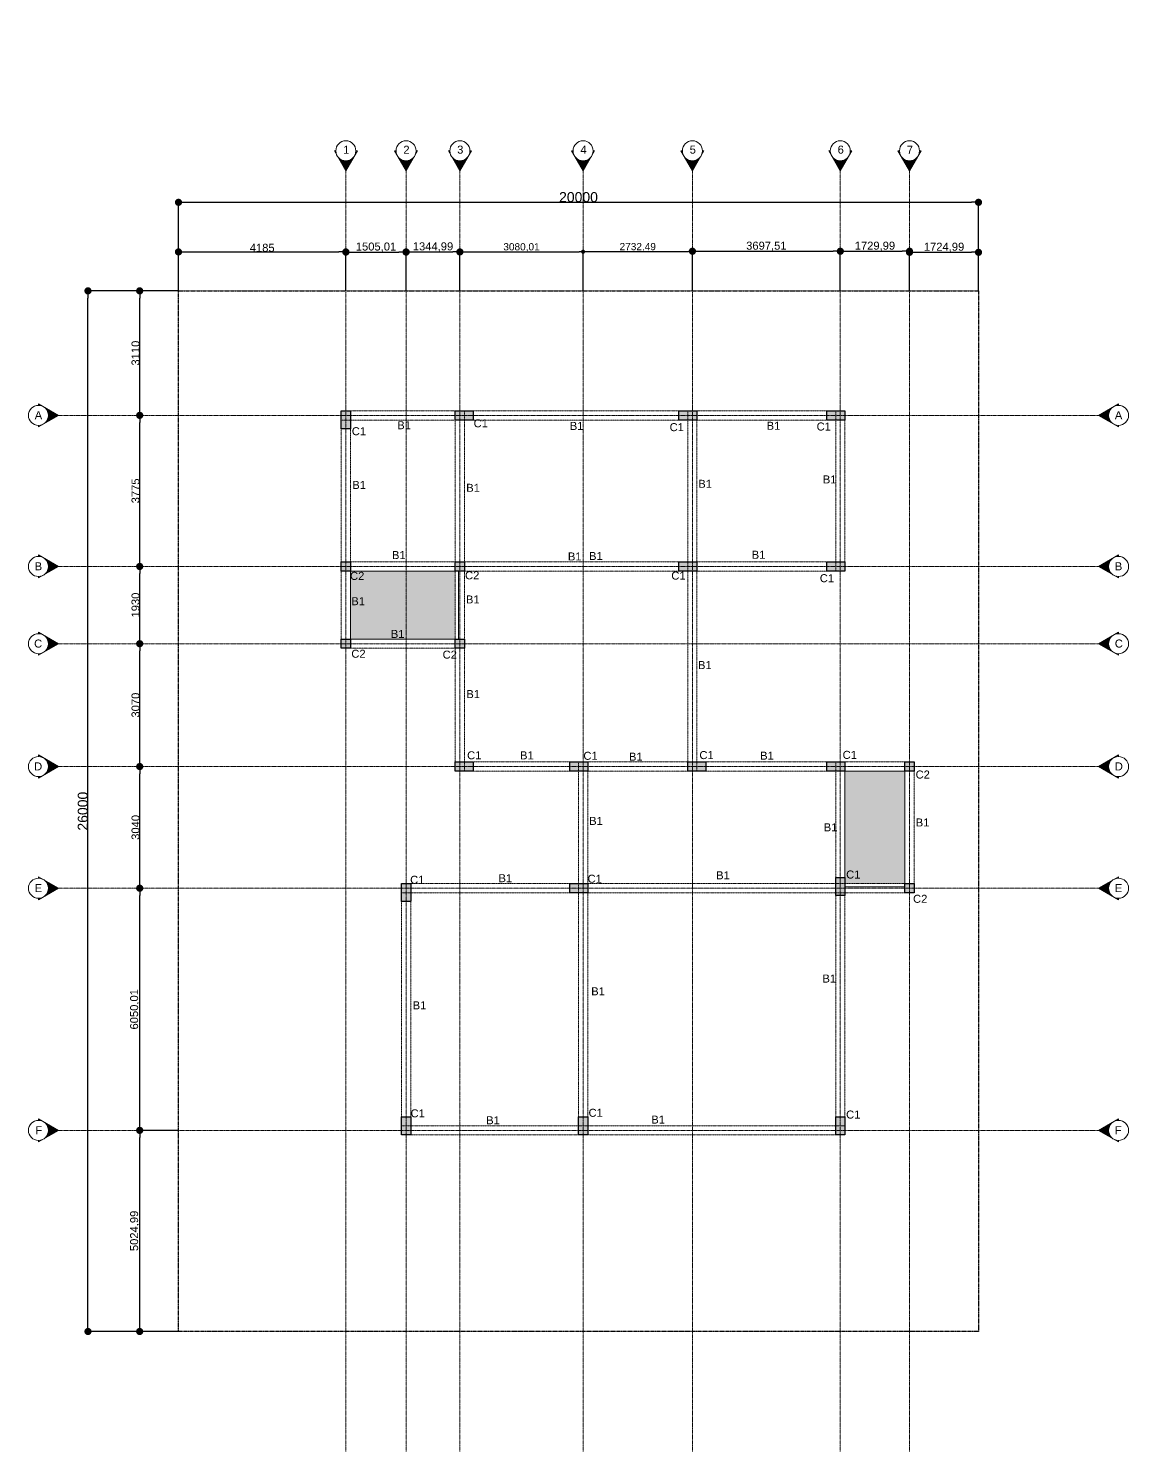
# Model space of a CAD drawing. Header units: millimetres. Extents: x -425671 to 598394, y -194194 to 343585.
# Drawn here: x 36289 to 63789, y -74976 to -39419 of the extents above; entities that cross this region are included whole.
import ezdxf

# ---------------------------------------------------------------- set-up
doc = ezdxf.new("R2010")
doc.units = ezdxf.units.MM
doc.linetypes.add('ACAD_ISO10W100', pattern=[18, 12, -3, 0, -3])
doc.linetypes.add('HIDDEN', pattern=[9.525, 6.35, -3.175])
for name, color, linetype, lineweight in [('230mm Wall', 250, 'Continuous', 25), ('Beam', 250, 'Continuous', 15), ('C TEXT', 30, 'Continuous', 13), ('Centre line', 30, 'Continuous', 9), ('Column', 250, 'Continuous', 25), ('Dim', 30, 'Continuous', 13), ('Footing', 7, 'Continuous', 20), ('S-DIM', 30, 'Continuous', 13), ('TXF', 30, 'Continuous', 5)]:
    doc.layers.add(name, color=color, linetype=linetype, lineweight=lineweight)
doc.styles.get("Standard").update_dxf_attribs({"font": 'arial.ttf'})
doc.dimstyles.new('ISO-25', dxfattribs={"dimtxt": 200, "dimasz": 180, "dimexe": 1.25, "dimexo": 0.625, "dimtad": 1, "dimtxsty": 'Standard', "dimblk": 'DOT', "dimcen": 2.5, "dimadec": 0, "dimazin": 0, "dimtfac": 1, "dimtmove": 0, "dimatfit": 3, "dimfxl": 0, "dimarcsym": 0})

# ---------------------------------------------------------------- blocks, each defined once
blk = doc.blocks.new('CC')
at = {"layer": 'C TEXT', "linetype": 'Continuous', "ltscale": 500}
h = blk.add_hatch(color=253, dxfattribs=at)
h.dxf.hatch_style = 1
edge = h.paths.add_edge_path()
edge.add_arc((2471483781, 936793033), 250, 180, 240)
edge.add_line((2471483656, 936792817), (2471483281, 936793033))
edge.add_line((2471483281, 936793033), (2471483656, 936793250))
edge.add_arc((2471483781, 936793033), 250, 120, 180)
h = blk.add_hatch(color=253, dxfattribs=at)
h.dxf.hatch_style = 1
h.paths.add_polyline_path([(2471483781, 936792745), (2471483781, 936792783, -0.131652), (2471483656, 936792817)])
h.paths.add_polyline_path([(2471483781, 936793322), (2471483656, 936793250, -0.131652), (2471483781, 936793283)])
for points in [[(2471483281, 936793033), (2471483781, 936793322)], [(2471483781, 936793283), (2471483781, 936793322)], [(2471483281, 936793033), (2471483781, 936792745)], [(2471483781, 936792745), (2471483781, 936792783)]]:
    blk.add_lwpolyline(points, dxfattribs=at)
blk.add_circle((2471483781, 936793033), 250, dxfattribs=at)
blk = doc.blocks.new('_Dot')
at = {"color": 0, "linetype": 'ByBlock', "lineweight": -2}
blk.add_line((-0.5, 0), (-1, 0), dxfattribs=at)
at = {"color": 0, "linetype": 'ByBlock', "const_width": 0.5}
blk.add_lwpolyline([(-0.25, 0, 1), (0.25, 0, 1)], format="xyb", close=True, dxfattribs=at)
blk = doc.blocks.new('*D54')
at = {"layer": 'Defpoints', "color": 0, "transparency": 16777216}
for p in [(37777, -45976), (40039, -45976), (40039, -71976)]:
    blk.add_point(p, dxfattribs=at)
at = {"layer": 'Dim', "color": 0, "lineweight": -2, "transparency": 16777216}
for p, q in [((40038, -45976), (37776, -45976)), ((37777, -71796), (37777, -46156)), ((40038, -71976), (37776, -71976))]:
    blk.add_line(p, q, dxfattribs=at)
at = {"layer": 'Dim', "color": 0, "lineweight": -2, "transparency": 16777216, "xscale": 180, "yscale": 180, "zscale": 180}
for p, rotation in [((37777, -45976), 90), ((37777, -71976), 270)]:
    blk.add_blockref('_Dot', p, dxfattribs=dict(at, rotation=rotation))
at = {"layer": 'Dim', "color": 0, "transparency": 16777216, "insert": (37649, -58976), "char_height": 250, "attachment_point": 5, "rotation": 90}
blk.add_mtext('26000', dxfattribs=at)
blk = doc.blocks.new('*D55')
at = {"layer": 'Defpoints', "color": 0, "transparency": 16777216}
for p in [(60039, -43763), (40039, -45976), (60039, -45976)]:
    blk.add_point(p, dxfattribs=at)
at = {"layer": 'Dim', "color": 0, "lineweight": -2, "transparency": 16777216}
for p, q in [((40039, -45975), (40039, -43762)), ((40219, -43763), (59859, -43763)), ((60039, -45975), (60039, -43762))]:
    blk.add_line(p, q, dxfattribs=at)
at = {"layer": 'Dim', "color": 0, "lineweight": -2, "transparency": 16777216, "xscale": 180, "yscale": 180, "zscale": 180, "rotation": 180}
blk.add_blockref('_Dot', (40039, -43763), dxfattribs=at)
at = {"layer": 'Dim', "color": 0, "lineweight": -2, "transparency": 16777216, "xscale": 180, "yscale": 180, "zscale": 180}
blk.add_blockref('_Dot', (60039, -43763), dxfattribs=at)
at = {"layer": 'Dim', "color": 0, "transparency": 16777216, "insert": (50039, -43635), "char_height": 250, "attachment_point": 5}
blk.add_mtext('20000', dxfattribs=at)
blk = doc.blocks.new('*D84')
at = {"layer": 'Defpoints', "color": 0, "transparency": 16777216}
for p in [(56584, -44986), (52887, -45976), (56584, -45976)]:
    blk.add_point(p, dxfattribs=at)
at = {"layer": 'Dim', "color": 0, "lineweight": -2, "transparency": 16777216}
for p, q in [((52887, -45975), (52887, -44985)), ((53067, -44986), (56404, -44986)), ((56584, -45975), (56584, -44985))]:
    blk.add_line(p, q, dxfattribs=at)
at = {"layer": 'Dim', "color": 0, "lineweight": -2, "transparency": 16777216, "xscale": 180, "yscale": 180, "zscale": 180, "rotation": 180}
blk.add_blockref('_Dot', (52887, -44986), dxfattribs=at)
at = {"layer": 'Dim', "color": 0, "lineweight": -2, "transparency": 16777216, "xscale": 180, "yscale": 180, "zscale": 180}
blk.add_blockref('_Dot', (56584, -44986), dxfattribs=at)
at = {"layer": 'Dim', "color": 0, "transparency": 16777216, "insert": (54735, -44865), "char_height": 200, "attachment_point": 5}
blk.add_mtext('3697,51', dxfattribs=at)
blk = doc.blocks.new('*D85')
at = {"layer": 'Defpoints', "color": 0, "transparency": 16777216}
for p in [(60039, -45012), (58314, -45976), (60039, -45976)]:
    blk.add_point(p, dxfattribs=at)
at = {"layer": 'Dim', "color": 0, "lineweight": -2, "transparency": 16777216}
for p, q in [((58314, -45975), (58314, -45010)), ((58494, -45012), (59859, -45012)), ((60039, -45975), (60039, -45010))]:
    blk.add_line(p, q, dxfattribs=at)
at = {"layer": 'Dim', "color": 0, "lineweight": -2, "transparency": 16777216, "xscale": 180, "yscale": 180, "zscale": 180, "rotation": 180}
blk.add_blockref('_Dot', (58314, -45012), dxfattribs=at)
at = {"layer": 'Dim', "color": 0, "lineweight": -2, "transparency": 16777216, "xscale": 180, "yscale": 180, "zscale": 180}
blk.add_blockref('_Dot', (60039, -45012), dxfattribs=at)
at = {"layer": 'Dim', "color": 0, "transparency": 16777216, "insert": (59177, -44891), "char_height": 200, "attachment_point": 5}
blk.add_mtext('1724,99', dxfattribs=at)
blk = doc.blocks.new('*D88')
at = {"layer": 'Defpoints', "color": 0, "transparency": 16777216}
for p in [(50154, -44999), (47074, -45976), (50154, -45976)]:
    blk.add_point(p, dxfattribs=at)
at = {"layer": 'S-DIM', "color": 0, "lineweight": -2, "transparency": 16777216}
for p, q in [((47074, -45975), (47074, -44998)), ((47174, -44999), (50054, -44999)), ((50154, -45975), (50154, -44998))]:
    blk.add_line(p, q, dxfattribs=at)
at = {"layer": 'S-DIM', "color": 0, "lineweight": -2, "transparency": 16777216, "xscale": 100, "yscale": 100, "zscale": 100, "rotation": 180}
blk.add_blockref('_Dot', (47074, -44999), dxfattribs=at)
at = {"layer": 'S-DIM', "color": 0, "lineweight": -2, "transparency": 16777216, "xscale": 100, "yscale": 100, "zscale": 100}
blk.add_blockref('_Dot', (50154, -44999), dxfattribs=at)
at = {"layer": 'S-DIM', "color": 0, "transparency": 16777216, "insert": (48614, -44891), "char_height": 180, "attachment_point": 5}
blk.add_mtext('3080,01', dxfattribs=at)
blk = doc.blocks.new('*D89')
at = {"layer": 'Defpoints', "color": 0, "transparency": 16777216}
for p in [(52887, -44995), (50154, -45976), (52887, -45976)]:
    blk.add_point(p, dxfattribs=at)
at = {"layer": 'S-DIM', "color": 0, "lineweight": -2, "transparency": 16777216}
for p, q in [((50154, -45975), (50154, -44993)), ((50254, -44995), (52787, -44995)), ((52887, -45975), (52887, -44993))]:
    blk.add_line(p, q, dxfattribs=at)
at = {"layer": 'S-DIM', "color": 0, "lineweight": -2, "transparency": 16777216, "xscale": 100, "yscale": 100, "zscale": 100, "rotation": 180}
blk.add_blockref('_Dot', (50154, -44995), dxfattribs=at)
at = {"layer": 'S-DIM', "color": 0, "lineweight": -2, "transparency": 16777216, "xscale": 100, "yscale": 100, "zscale": 100}
blk.add_blockref('_Dot', (52887, -44995), dxfattribs=at)
at = {"layer": 'S-DIM', "color": 0, "transparency": 16777216, "insert": (51520, -44886), "char_height": 180, "attachment_point": 5}
blk.add_mtext('2732,49', dxfattribs=at)
blk = doc.blocks.new('*D90')
at = {"layer": 'Defpoints', "color": 0, "transparency": 16777216}
for p in [(47074, -45003), (45729, -45976), (47074, -45976)]:
    blk.add_point(p, dxfattribs=at)
at = {"layer": 'S-DIM', "color": 0, "lineweight": -2, "transparency": 16777216}
for p, q in [((45729, -45975), (45729, -45002)), ((45909, -45003), (46894, -45003)), ((47074, -45975), (47074, -45002))]:
    blk.add_line(p, q, dxfattribs=at)
at = {"layer": 'S-DIM', "color": 0, "lineweight": -2, "transparency": 16777216, "xscale": 180, "yscale": 180, "zscale": 180, "rotation": 180}
blk.add_blockref('_Dot', (45729, -45003), dxfattribs=at)
at = {"layer": 'S-DIM', "color": 0, "lineweight": -2, "transparency": 16777216, "xscale": 180, "yscale": 180, "zscale": 180}
blk.add_blockref('_Dot', (47074, -45003), dxfattribs=at)
at = {"layer": 'S-DIM', "color": 0, "transparency": 16777216, "insert": (46402, -44882), "char_height": 200, "attachment_point": 5}
blk.add_mtext('1344,99', dxfattribs=at)
blk = doc.blocks.new('*D91')
at = {"layer": 'Defpoints', "color": 0, "transparency": 16777216}
for p in [(45729, -45007), (44224, -45976), (45729, -45976)]:
    blk.add_point(p, dxfattribs=at)
at = {"layer": 'S-DIM', "color": 0, "lineweight": -2, "transparency": 16777216}
for p, q in [((44224, -45975), (44224, -45006)), ((44404, -45007), (45549, -45007)), ((45729, -45975), (45729, -45006))]:
    blk.add_line(p, q, dxfattribs=at)
at = {"layer": 'S-DIM', "color": 0, "lineweight": -2, "transparency": 16777216, "xscale": 180, "yscale": 180, "zscale": 180, "rotation": 180}
blk.add_blockref('_Dot', (44224, -45007), dxfattribs=at)
at = {"layer": 'S-DIM', "color": 0, "lineweight": -2, "transparency": 16777216, "xscale": 180, "yscale": 180, "zscale": 180}
blk.add_blockref('_Dot', (45729, -45007), dxfattribs=at)
at = {"layer": 'S-DIM', "color": 0, "transparency": 16777216, "insert": (44977, -44886), "char_height": 200, "attachment_point": 5}
blk.add_mtext('1505,01', dxfattribs=at)
blk = doc.blocks.new('*D87')
at = {"layer": 'Defpoints', "color": 0, "transparency": 16777216}
for p in [(44224, -45003), (40039, -45976), (44224, -45976)]:
    blk.add_point(p, dxfattribs=at)
at = {"layer": 'S-DIM', "color": 0, "lineweight": -2, "transparency": 16777216}
for p, q in [((40039, -45975), (40039, -45002)), ((40219, -45003), (44044, -45003)), ((44224, -45975), (44224, -45002))]:
    blk.add_line(p, q, dxfattribs=at)
at = {"layer": 'S-DIM', "color": 0, "lineweight": -2, "transparency": 16777216, "xscale": 180, "yscale": 180, "zscale": 180, "rotation": 180}
blk.add_blockref('_Dot', (40039, -45003), dxfattribs=at)
at = {"layer": 'S-DIM', "color": 0, "lineweight": -2, "transparency": 16777216, "xscale": 180, "yscale": 180, "zscale": 180}
blk.add_blockref('_Dot', (44224, -45003), dxfattribs=at)
at = {"layer": 'S-DIM', "color": 0, "transparency": 16777216, "insert": (42132, -44900), "char_height": 200, "attachment_point": 5}
blk.add_mtext('4185', dxfattribs=at)
blk = doc.blocks.new('*D86')
at = {"layer": 'Defpoints', "color": 0, "transparency": 16777216}
for p in [(58314, -44986), (56584, -45976), (58314, -45976)]:
    blk.add_point(p, dxfattribs=at)
at = {"layer": 'S-DIM', "color": 0, "lineweight": -2, "transparency": 16777216}
for p, q in [((56584, -45975), (56584, -44985)), ((56764, -44986), (58134, -44986)), ((58314, -45975), (58314, -44985))]:
    blk.add_line(p, q, dxfattribs=at)
at = {"layer": 'S-DIM', "color": 0, "lineweight": -2, "transparency": 16777216, "xscale": 180, "yscale": 180, "zscale": 180}
for p, rotation in [((56584, -44986), 180.0001021727205), ((58314, -44986), 0.0001021727205016185)]:
    blk.add_blockref('_Dot', p, dxfattribs=dict(at, rotation=rotation))
at = {"layer": 'S-DIM', "color": 0, "transparency": 16777216, "insert": (57449, -44865), "char_height": 200, "attachment_point": 5, "rotation": 0.0001}
blk.add_mtext('1729,99', dxfattribs=at)
blk = doc.blocks.new('*D322')
at = {"layer": 'Defpoints', "color": 0, "transparency": 16777216}
for p in [(39070, -66951), (40039, -66951), (40039, -71976)]:
    blk.add_point(p, dxfattribs=at)
at = {"layer": 'S-DIM', "color": 0, "lineweight": -2, "transparency": 16777216}
for p, q in [((40038, -66951), (39069, -66951)), ((39070, -71796), (39070, -67131)), ((40038, -71976), (39069, -71976))]:
    blk.add_line(p, q, dxfattribs=at)
at = {"layer": 'S-DIM', "color": 0, "lineweight": -2, "transparency": 16777216, "xscale": 180, "yscale": 180, "zscale": 180}
for p, rotation in [((39070, -66951), 90), ((39070, -71976), 270)]:
    blk.add_blockref('_Dot', p, dxfattribs=dict(at, rotation=rotation))
at = {"layer": 'S-DIM', "color": 0, "transparency": 16777216, "insert": (38949, -69463), "char_height": 200, "attachment_point": 5, "rotation": 90}
blk.add_mtext('5024,99', dxfattribs=at)
blk = doc.blocks.new('*D323')
at = {"layer": 'Defpoints', "color": 0, "transparency": 16777216}
for p in [(39070, -60901), (39070, -60901), (40039, -66951)]:
    blk.add_point(p, dxfattribs=at)
at = {"layer": 'S-DIM', "color": 0, "lineweight": -2, "transparency": 16777216}
for p, q in [((39070, -66771), (39070, -61081)), ((39071, -60901), (39072, -60901)), ((40038, -66951), (39069, -66951))]:
    blk.add_line(p, q, dxfattribs=at)
at = {"layer": 'S-DIM', "color": 0, "lineweight": -2, "transparency": 16777216, "xscale": 180, "yscale": 180, "zscale": 180}
for p, rotation in [((39070, -60901), 90), ((39070, -66951), 270)]:
    blk.add_blockref('_Dot', p, dxfattribs=dict(at, rotation=rotation))
at = {"layer": 'S-DIM', "color": 0, "transparency": 16777216, "insert": (38949, -63926), "char_height": 200, "attachment_point": 5, "rotation": 90}
blk.add_mtext('6050,01', dxfattribs=at)
blk = doc.blocks.new('*D324')
at = {"layer": 'Defpoints', "color": 0, "transparency": 16777216}
for p in [(39070, -57861), (39070, -57861), (39070, -60901)]:
    blk.add_point(p, dxfattribs=at)
at = {"layer": 'S-DIM', "color": 0, "lineweight": -2, "transparency": 16777216}
for p, q in [((39071, -57861), (39072, -57861)), ((39070, -60721), (39070, -58041)), ((39071, -60901), (39072, -60901))]:
    blk.add_line(p, q, dxfattribs=at)
at = {"layer": 'S-DIM', "color": 0, "lineweight": -2, "transparency": 16777216, "xscale": 180, "yscale": 180, "zscale": 180}
for p, rotation in [((39070, -57861), 90), ((39070, -60901), 270)]:
    blk.add_blockref('_Dot', p, dxfattribs=dict(at, rotation=rotation))
at = {"layer": 'S-DIM', "color": 0, "transparency": 16777216, "insert": (38967, -59381), "char_height": 200, "attachment_point": 5, "rotation": 90}
blk.add_mtext('3040', dxfattribs=at)
blk = doc.blocks.new('*D325')
at = {"layer": 'Defpoints', "color": 0, "transparency": 16777216}
for p in [(39070, -54791), (39070, -54791), (39070, -57861)]:
    blk.add_point(p, dxfattribs=at)
at = {"layer": 'S-DIM', "color": 0, "lineweight": -2, "transparency": 16777216}
for p, q in [((39070, -57681), (39070, -54971)), ((39071, -54791), (39072, -54791)), ((39071, -57861), (39072, -57861))]:
    blk.add_line(p, q, dxfattribs=at)
at = {"layer": 'S-DIM', "color": 0, "lineweight": -2, "transparency": 16777216, "xscale": 180, "yscale": 180, "zscale": 180}
for p, rotation in [((39070, -54791), 90), ((39070, -57861), 270)]:
    blk.add_blockref('_Dot', p, dxfattribs=dict(at, rotation=rotation))
at = {"layer": 'S-DIM', "color": 0, "transparency": 16777216, "insert": (38967, -56326), "char_height": 200, "attachment_point": 5, "rotation": 90}
blk.add_mtext('3070', dxfattribs=at)
blk = doc.blocks.new('*D326')
at = {"layer": 'Defpoints', "color": 0, "transparency": 16777216}
for p in [(39070, -52861), (39070, -52861), (39070, -54791)]:
    blk.add_point(p, dxfattribs=at)
at = {"layer": 'S-DIM', "color": 0, "lineweight": -2, "transparency": 16777216}
for p, q in [((39071, -52861), (39072, -52861)), ((39070, -54611), (39070, -53041)), ((39071, -54791), (39072, -54791))]:
    blk.add_line(p, q, dxfattribs=at)
at = {"layer": 'S-DIM', "color": 0, "lineweight": -2, "transparency": 16777216, "xscale": 180, "yscale": 180, "zscale": 180}
for p, rotation in [((39070, -52861), 90), ((39070, -54791), 270)]:
    blk.add_blockref('_Dot', p, dxfattribs=dict(at, rotation=rotation))
at = {"layer": 'S-DIM', "color": 0, "transparency": 16777216, "insert": (38967, -53826), "char_height": 200, "attachment_point": 5, "rotation": 90}
blk.add_mtext('1930', dxfattribs=at)
blk = doc.blocks.new('*D327')
at = {"layer": 'Defpoints', "color": 0, "transparency": 16777216}
for p in [(39070, -49086), (39070, -49086), (39070, -52861)]:
    blk.add_point(p, dxfattribs=at)
at = {"layer": 'S-DIM', "color": 0, "lineweight": -2, "transparency": 16777216}
for p, q in [((39070, -52681), (39070, -49266)), ((39071, -49086), (39072, -49086)), ((39071, -52861), (39072, -52861))]:
    blk.add_line(p, q, dxfattribs=at)
at = {"layer": 'S-DIM', "color": 0, "lineweight": -2, "transparency": 16777216, "xscale": 180, "yscale": 180, "zscale": 180}
for p, rotation in [((39070, -49086), 90), ((39070, -52861), 270)]:
    blk.add_blockref('_Dot', p, dxfattribs=dict(at, rotation=rotation))
at = {"layer": 'S-DIM', "color": 0, "transparency": 16777216, "insert": (38967, -50973), "char_height": 200, "attachment_point": 5, "rotation": 90}
blk.add_mtext('3775', dxfattribs=at)
blk = doc.blocks.new('*D328')
at = {"layer": 'Defpoints', "color": 0, "transparency": 16777216}
for p in [(39070, -45976), (39070, -45976), (39070, -49086)]:
    blk.add_point(p, dxfattribs=at)
at = {"layer": 'S-DIM', "color": 0, "lineweight": -2, "transparency": 16777216}
for p, q in [((39070, -48906), (39070, -46156)), ((39071, -45976), (39072, -45976)), ((39071, -49086), (39072, -49086))]:
    blk.add_line(p, q, dxfattribs=at)
at = {"layer": 'S-DIM', "color": 0, "lineweight": -2, "transparency": 16777216, "xscale": 180, "yscale": 180, "zscale": 180}
for p, rotation in [((39070, -45976), 90), ((39070, -49086), 270)]:
    blk.add_blockref('_Dot', p, dxfattribs=dict(at, rotation=rotation))
at = {"layer": 'S-DIM', "color": 0, "transparency": 16777216, "insert": (38967, -47531), "char_height": 200, "attachment_point": 5, "rotation": 90}
blk.add_mtext('3110', dxfattribs=at)

msp = doc.modelspace()

# ---------------------------------------------------------------- hatches: boundary and pattern name
at = {"layer": 'Column', "transparency": 33554687}
h = msp.add_hatch(color=256, dxfattribs=at)
h.dxf.hatch_style = 1
h.paths.add_polyline_path([(56699.03, -66615.691), (56469.03, -66615.691), (56469.03, -67065.691), (56699.03, -67065.691)])
h.paths.add_polyline_path([(50269.03, -66615.691), (50039.03, -66615.691), (50039.03, -67065.691), (50269.03, -67065.691)])
h.paths.add_polyline_path([(45844.03, -66615.691), (45614.03, -66615.691), (45614.03, -67065.691), (45844.03, -67065.691)])
h.paths.add_polyline_path([(45844.03, -60785.671), (45614.03, -60785.671), (45614.03, -61235.671), (45844.03, -61235.671)])
h.paths.add_polyline_path([(50269.03, -60785.671), (49819.03, -60785.671), (49819.03, -61015.671), (50269.03, -61015.671)])
h.paths.add_polyline_path([(56699.03, -60635.671), (56469.03, -60635.671), (56469.03, -61085.671), (56699.03, -61085.671)])
h.paths.add_polyline_path([(58429.03, -60785.671), (58199.03, -60785.671), (58199.03, -61015.671), (58429.03, -61015.671)])
h.paths.add_polyline_path([(58429.03, -57745.671), (58199.03, -57745.671), (58199.03, -57975.671), (58429.03, -57975.671)])
h.paths.add_polyline_path([(56699.03, -57745.671), (56249.03, -57745.671), (56249.03, -57975.671), (56699.03, -57975.671)])
h.paths.add_polyline_path([(53219.03, -57745.671), (52769.03, -57745.671), (52769.03, -57975.671), (53219.03, -57975.671)])
h.paths.add_polyline_path([(50269.03, -57745.671), (49819.03, -57745.671), (49819.03, -57975.671), (50269.03, -57975.671)])
h.paths.add_polyline_path([(47409.03, -57745.671), (46959.03, -57745.671), (46959.03, -57975.671), (47409.03, -57975.671)])
h.paths.add_polyline_path([(44339.03, -54675.671), (44109.03, -54675.671), (44109.03, -54905.671), (44339.03, -54905.671)])
h.paths.add_polyline_path([(47189.03, -54675.671), (46959.03, -54675.671), (46959.03, -54905.671), (47189.03, -54905.671)])
h.paths.add_polyline_path([(52999.03, -52745.671), (52549.03, -52745.671), (52549.03, -52975.671), (52999.03, -52975.671)])
h.paths.add_polyline_path([(56699.03, -52745.671), (56249.03, -52745.671), (56249.03, -52975.671), (56699.03, -52975.671)])
h.paths.add_polyline_path([(47189.03, -52745.671), (46959.03, -52745.671), (46959.03, -52975.671), (47189.03, -52975.671)])
h.paths.add_polyline_path([(44339.03, -52745.671), (44109.03, -52745.671), (44109.03, -52975.671), (44339.03, -52975.671)])
h.paths.add_polyline_path([(44339.03, -48975.671), (44109.03, -48975.671), (44109.03, -49425.671), (44339.03, -49425.671)])
h.paths.add_polyline_path([(47409.03, -48975.671), (46959.03, -48975.671), (46959.03, -49205.671), (47409.03, -49205.671)])
h.paths.add_polyline_path([(52999.03, -48975.671), (52549.03, -48975.671), (52549.03, -49205.671), (52999.03, -49205.671)])
h.paths.add_polyline_path([(56699.03, -48975.671), (56249.03, -48975.671), (56249.03, -49205.671), (56699.03, -49205.671)])
at = {"layer": 'Footing', "transparency": 33554559}
h = msp.add_hatch(color=256, dxfattribs=at)
h.dxf.hatch_style = 1
h.paths.add_polyline_path([(46959.03, -12762.474), (44339.03, -12762.474), (44339.03, -16312.474), (46959.03, -16312.474)])
h.paths.add_polyline_path([(58199.03, -19612.474), (56699.03, -19612.474), (56699.03, -22422.474), (58199.03, -22422.474)])
h.paths.add_polyline_path([(46959.03, -52975.671), (44339.03, -52975.671), (44339.03, -54675.671), (46959.03, -54675.671)])
h.paths.add_polyline_path([(58199.03, -57975.671), (56699.03, -57975.671), (56699.03, -60785.671), (58199.03, -60785.671)])

# ---------------------------------------------------------------- linework, layer by layer
at = {"layer": '230mm Wall', "linetype": 'ACAD_ISO10W100', "ltscale": 0.6}
msp.add_lwpolyline([(40039.03, -71975.671), (40039.03, -45975.671), (60039.03, -45975.671), (60039.03, -71975.671)], close=True, dxfattribs=at)
at = {"layer": 'Beam', "linetype": 'HIDDEN', "ltscale": 0.4}
for points in [[(44109.03, -48975.671), (56699.03, -48975.671), (56699.03, -49205.671), (44109.03, -49205.671)], [(44339.03, -48975.671), (44109.03, -48975.671), (44109.03, -54905.671), (44339.03, -54905.671)], [(46959.03, -57975.671), (47189.03, -57975.671), (47189.03, -48975.671), (46959.03, -48975.671)], [(52999.03, -48975.671), (52769.03, -48975.671), (52769.03, -57975.671), (52999.03, -57975.671)], [(56699.03, -48975.671), (56469.03, -48975.671), (56469.03, -52975.671), (56699.03, -52975.671)], [(56699.03, -52745.671), (44109.03, -52745.671), (44109.03, -52975.671), (56699.03, -52975.671)], [(47189.03, -54675.671), (44109.03, -54675.671), (44109.03, -54905.671), (47189.03, -54905.671)], [(58429.03, -57745.671), (46959.03, -57745.671), (46959.03, -57975.671), (58429.03, -57975.671)], [(50269.03, -57745.671), (50039.03, -57745.671), (50039.03, -67065.691), (50269.03, -67065.691)], [(56699.03, -57745.671), (56469.03, -57745.671), (56469.03, -67065.691), (56699.03, -67065.691)], [(58429.03, -57745.671), (58199.03, -57745.671), (58199.03, -61015.671), (58429.03, -61015.671)], [(58429.03, -61015.671), (45614.03, -61015.671), (45614.03, -60785.671), (58429.03, -60785.671)], [(45844.03, -60785.671), (45614.03, -60785.671), (45614.03, -67065.691), (45844.03, -67065.691)], [(45614.03, -67065.691), (56699.03, -67065.691), (56699.03, -66835.671), (45614.03, -66835.671)]]:
    msp.add_lwpolyline(points, close=True, dxfattribs=at)
at = {"layer": 'Centre line', "linetype": 'ACAD_ISO10W100', "ltscale": 0.6}
for p, q in [((44224.008, -74975.671), (44224.035, -42975.671)), ((45729.018, -74975.671), (45729.044, -42975.671)), ((47074.011, -74975.671), (47074.038, -42975.671)), ((50154.023, -74975.671), (50154.05, -42975.671)), ((52886.511, -74975.671), (52886.538, -42975.671)), ((56584.023, -74975.671), (56584.05, -42975.671)), ((58314.015, -74975.671), (58314.042, -42975.671)), ((37039.03, -49085.671), (63039.03, -49085.671)), ((37039.03, -52860.671), (63039.03, -52860.671)), ((37039.03, -54790.671), (63039.03, -54790.671)), ((37039.03, -57860.671), (63039.03, -57860.671)), ((37039.03, -60900.671), (63039.03, -60900.671)), ((37039.03, -66950.681), (63039.03, -66950.681))]:
    msp.add_line(p, q, dxfattribs=at)
at = {"layer": 'Column'}
for points in [[(44109.03, -48975.671), (44339.03, -48975.671), (44339.03, -49425.671), (44109.03, -49425.671)], [(46959.03, -48975.671), (47409.03, -48975.671), (47409.03, -49205.671), (46959.03, -49205.671)], [(52549.03, -48975.671), (52999.03, -48975.671), (52999.03, -49205.671), (52549.03, -49205.671)], [(56249.03, -48975.671), (56699.03, -48975.671), (56699.03, -49205.671), (56249.03, -49205.671)], [(44109.03, -52745.671), (44339.03, -52745.671), (44339.03, -52975.671), (44109.03, -52975.671)], [(46959.03, -52745.671), (47189.03, -52745.671), (47189.03, -52975.671), (46959.03, -52975.671)], [(52549.03, -52745.671), (52999.03, -52745.671), (52999.03, -52975.671), (52549.03, -52975.671)], [(56249.03, -52745.671), (56699.03, -52745.671), (56699.03, -52975.671), (56249.03, -52975.671)], [(44109.03, -54675.671), (44339.03, -54675.671), (44339.03, -54905.671), (44109.03, -54905.671)], [(46959.03, -54675.671), (47189.03, -54675.671), (47189.03, -54905.671), (46959.03, -54905.671)], [(46959.03, -57745.671), (47409.03, -57745.671), (47409.03, -57975.671), (46959.03, -57975.671)], [(49819.03, -57745.671), (50269.03, -57745.671), (50269.03, -57975.671), (49819.03, -57975.671)], [(52769.03, -57745.671), (53219.03, -57745.671), (53219.03, -57975.671), (52769.03, -57975.671)], [(56249.03, -57745.671), (56699.03, -57745.671), (56699.03, -57975.671), (56249.03, -57975.671)], [(58199.03, -57745.671), (58429.03, -57745.671), (58429.03, -57975.671), (58199.03, -57975.671)], [(45614.03, -60785.671), (45844.03, -60785.671), (45844.03, -61235.671), (45614.03, -61235.671)], [(49819.03, -60785.671), (50269.03, -60785.671), (50269.03, -61015.671), (49819.03, -61015.671)], [(56469.03, -60635.671), (56699.03, -60635.671), (56699.03, -61085.671), (56469.03, -61085.671)], [(58199.03, -60785.671), (58429.03, -60785.671), (58429.03, -61015.671), (58199.03, -61015.671)], [(45614.03, -66615.691), (45844.03, -66615.691), (45844.03, -67065.691), (45614.03, -67065.691)], [(50039.03, -66615.691), (50269.03, -66615.691), (50269.03, -67065.691), (50039.03, -67065.691)], [(56469.03, -66615.691), (56699.03, -66615.691), (56699.03, -67065.691), (56469.03, -67065.691)]]:
    msp.add_lwpolyline(points, close=True, dxfattribs=at)
at = {"layer": 'Footing'}
for points in [[(44339.03, -52975.671), (47039.03, -52975.671), (47039.03, -54675.671), (44339.03, -54675.671)], [(56699.03, -57975.671), (58199.03, -57975.671), (58199.03, -60865.671), (56699.03, -60865.671)]]:
    msp.add_lwpolyline(points, close=True, dxfattribs=at)

# ---------------------------------------------------------------- block references
at = {"layer": 'C TEXT', "linetype": 'Continuous', "xscale": -1, "rotation": 270}
for p in [(-936748809.439, -2471526256.469), (-936747304.429, -2471526256.469), (-936745959.436, -2471526256.469), (-936742879.424, -2471526256.469), (-936740146.936, -2471526256.469), (-936736449.424, -2471526256.469), (-936734719.432, -2471526256.469)]:
    msp.add_blockref('CC', p, dxfattribs=at)
at = {"layer": 'C TEXT', "linetype": 'Continuous', "xscale": -1}
for p in [(2471520319.828, -936842119.144), (2471520319.828, -936845894.144), (2471520319.828, -936847824.144), (2471520319.828, -936850894.144), (2471520319.828, -936853934.144), (2471520319.828, -936859984.155)]:
    msp.add_blockref('CC', p, dxfattribs=at)
at = {"layer": 'C TEXT', "linetype": 'Continuous'}
for p in [(-2471420241.769, -936842119.144), (-2471420241.769, -936845894.144), (-2471420241.769, -936847824.144), (-2471420241.769, -936850894.144), (-2471420241.769, -936853934.144), (-2471420241.769, -936859984.155)]:
    msp.add_blockref('CC', p, dxfattribs=at)

# ---------------------------------------------------------------- texts
at = {"layer": 'C TEXT', "linetype": 'Continuous', "ltscale": 500, "char_height": 200}
for s, insert, attachment_point in [('1', (44155.862, -42549.341), 7), ('2', (45660.872, -42549.341), 7), ('3', (47005.865, -42549.341), 7), ('4', (50085.877, -42549.341), 7), ('5', (52818.365, -42549.341), 7), ('6', (56515.877, -42549.341), 7), ('7', (58245.869, -42549.341), 7), ('A', (36632.273, -48982.266), 3), ('A', (63445.786, -48982.266), 1), ('B', (36632.273, -52757.266), 3), ('B', (63445.786, -52757.266), 1), ('C ', (36632.273, -54687.266), 3), ('C ', (63445.786, -54687.266), 1), ('D', (36632.273, -57757.266), 3), ('D', (63445.786, -57757.266), 1), ('E', (36632.273, -60797.266), 3), ('E', (63445.786, -60797.266), 1), ('F', (36632.273, -66847.276), 3), ('F', (63445.786, -66847.276), 1)]:
    msp.add_mtext_dynamic_manual_height_columns(s, width=187.8802, gutter_width=12.5, heights=[0], dxfattribs=dict(at, insert=insert, attachment_point=attachment_point))
at = {"layer": 'TXF', "linetype": 'Continuous', "ltscale": 500, "char_height": 200, "attachment_point": 1}
for s, insert in [('C1', (44371.795, -49382.664)), ('B1', (45509.225, -49231.855)), ('C1', (47417.497, -49184.887)), ('B1', (49821.582, -49249.746)), ('C1', (52316.205, -49280.796)), ('B1', (54741.958, -49245.919)), ('C1', (55991.156, -49264.694)), ('B1', (44384.141, -50724.497)), ('B1', (47232.953, -50796.542)), ('B1', (53032.781, -50696.506)), ('B1', (56147.357, -50586.546)), ('B1', (45375.477, -52476.448)), ('B1', (49774.237, -52511.514)), ('B1', (50302.935, -52500.375)), ('B1', (54369.781, -52468.73)), ('C2', (44328.484, -52997.274)), ('C2', (47202.953, -52983.508)), ('C1', (52359.337, -52990.523)), ('C1', (56070.593, -53054.843)), ('B1', (44360.159, -53628.948)), ('B1', (47224.883, -53585.849)), ('B1', (45348.45, -54446.715)), ('C2', (44359.858, -54941.971)), ('C2', (46642.544, -54964.287)), ('B1', (53026.51, -55225.03)), ('B1', (47234.509, -55949.995)), ('C1', (47254.765, -57479.879)), ('B1', (48578.188, -57481.536)), ('C1', (50161.643, -57492.475)), ('B1', (51299.924, -57514.381)), ('C1', (53061.02, -57474.432)), ('B1', (54579.107, -57488.854)), ('C1', (56641.718, -57469.003)), ('C2', (58465.379, -57959.974)), ('B1', (50305.12, -59118.739)), ('B1', (56169.672, -59279.25)), ('B1', (58469.381, -59158.193)), ('C1', (45830.452, -60589.841)), ('B1', (48039.291, -60550.172)), ('C1', (50266.444, -60563.3)), ('B1', (53479.579, -60477.956)), ('C1', (56729.696, -60458.342)), ('C2', (58402.022, -61065.39)), ('B1', (56136.591, -63057.89)), ('B1', (50356.807, -63376.172)), ('B1', (45894.549, -63726.544)), ('C1', (45841.692, -66425.606)), ('C1', (50290.224, -66411.44)), ('C1', (56728.3, -66455.483)), ('B1', (47731.026, -66598.82)), ('B1', (51858.57, -66581.619))]:
    msp.add_mtext_dynamic_manual_height_columns(s, width=1875.81061, gutter_width=12.5, heights=[0], dxfattribs=dict(at, insert=insert))

# ---------------------------------------------------------------- dimensions: what is measured, and where the dimension line sits
at = {"layer": 'Dim'}
dim = msp.add_linear_dim(base=(60039.03, -43763.274), p1=(40039.03, -45975.671), p2=(60039.03, -45975.671), dimstyle='ISO-25', override={"dimtxt": 250}, dxfattribs=at)
dim.commit()
dim.dimension.update_dxf_attribs({"geometry": '*D55', "text_midpoint": (50039.03, -43635.006)})
for base, p1, p2, picture, middle in [((56584.047, -44986.114), (52886.535, -45975.671), (56584.047, -45975.674), '*D84', (54735.291, -44865.298)), ((60039.03, -45011.715), (58314.039, -45975.671), (60039.03, -45975.671), '*D85', (59176.535, -44890.899))]:
    dim = msp.add_linear_dim(base=base, p1=p1, p2=p2, dimstyle='ISO-25', dxfattribs=at)
    dim.commit()
    dim.dimension.update_dxf_attribs({"geometry": picture, "text_midpoint": middle})
dim = msp.add_linear_dim(base=(37777.362, -45975.671), p1=(40039.03, -71975.671), p2=(40039.03, -45975.671), angle=90, dimstyle='ISO-25', override={"dimtxt": 250}, dxfattribs=at)
dim.commit()
dim.dimension.update_dxf_attribs({"geometry": '*D54', "text_midpoint": (37649.093, -58975.671)})
at = {"layer": 'S-DIM'}
for p1, p2, distance, picture, middle in [((40039.03, -45975.671), (44224.032, -45975.674), 972.855, '*D87', (42131.531, -44900.08)), ((44224.032, -45975.671), (45729.042, -45975.672), 968.762, '*D91', (44976.537, -44886.094)), ((45729.042, -45975.671), (47074.035, -45975.672), 972.51, '*D90', (46401.539, -44882.345)), ((56584.047, -45975.674), (58314.039, -45975.671), 989.56, '*D86', (57449.041, -44865.296))]:
    dim = msp.add_aligned_dim(p1=p1, p2=p2, distance=distance, dimstyle='ISO-25', dxfattribs=at)
    dim.commit()
    dim.dimension.update_dxf_attribs({"geometry": picture, "text_midpoint": middle})
for base, p1, p2, picture, middle in [((50154.047, -44999.411), (47074.035, -45975.671), (50154.047, -45975.673), '*D88', (48614.041, -44890.614)), ((52886.535, -44994.617), (50154.047, -45975.673), (52886.535, -45975.675), '*D89', (51520.291, -44885.82))]:
    dim = msp.add_linear_dim(base=base, p1=p1, p2=p2, dimstyle='ISO-25', override={"dimtxt": 180, "dimasz": 100}, dxfattribs=at)
    dim.commit()
    dim.dimension.update_dxf_attribs({"geometry": picture, "text_midpoint": middle})
for base, p1, p2, picture, middle in [((39070.296, -45975.671), (39070.296, -49085.671), (39070.296, -45975.671), '*D328', (38967.488, -47530.671)), ((39070.296, -49085.671), (39070.296, -52860.671), (39070.296, -49085.671), '*D327', (38967.488, -50973.171)), ((39070.296, -52860.671), (39070.296, -54790.671), (39070.296, -52860.671), '*D326', (38967.488, -53825.671)), ((39070.296, -54790.671), (39070.296, -57860.671), (39070.296, -54790.671), '*D325', (38967.488, -56325.671)), ((39070.296, -57860.671), (39070.296, -60900.671), (39070.296, -57860.671), '*D324', (38967.488, -59380.671)), ((39070.296, -60900.671), (40039.03, -66950.681), (39070.296, -60900.671), '*D323', (38949.48, -63925.676))]:
    dim = msp.add_linear_dim(base=base, p1=p1, p2=p2, angle=90, dimstyle='ISO-25', override={"dimtmove": 1}, dxfattribs=at)
    dim.commit()
    dim.dimension.update_dxf_attribs({"geometry": picture, "text_midpoint": middle})
dim = msp.add_linear_dim(base=(39070.296, -66950.681), p1=(40039.03, -71975.671), p2=(40039.03, -66950.681), angle=90, dimstyle='ISO-25', dxfattribs=at)
dim.commit()
dim.dimension.update_dxf_attribs({"geometry": '*D322', "text_midpoint": (38949.48, -69463.176)})

doc.saveas('drawing.dxf')
